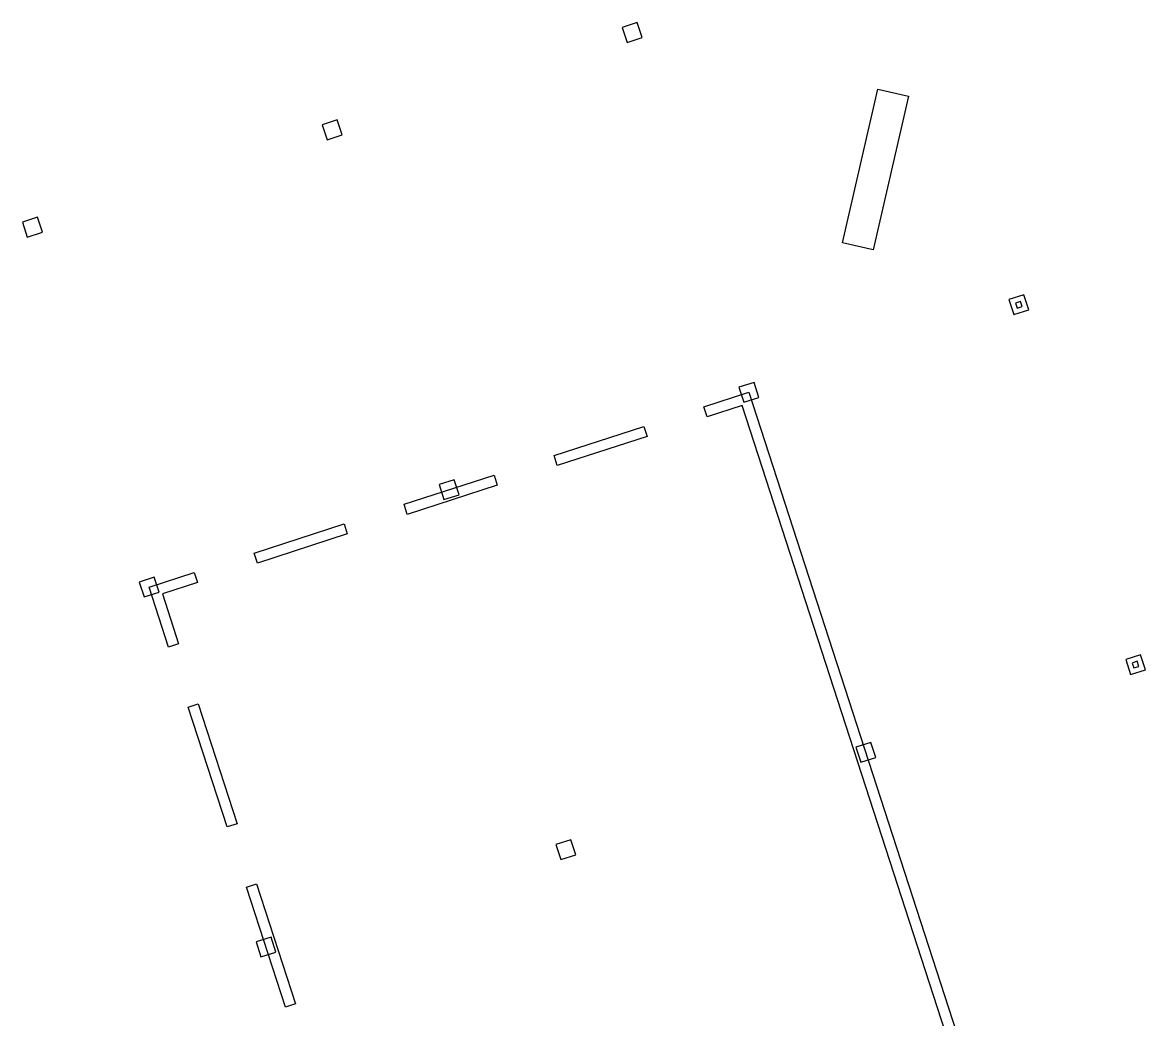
# Model space of a CAD drawing. Extents: x -42864 to 135053, y -26898 to 95700.
# Drawn here: x -8035 to 2652, y 14173 to 23658 of the extents above; entities that cross this region are included whole.
import ezdxf

# ---------------------------------------------------------------- set-up
doc = ezdxf.new("R2010")
doc.units = 0
doc.layers.add('SECTIONCUTEDGES', color=7, linetype='CONTINUOUS')

msp = doc.modelspace()

# ---------------------------------------------------------------- linework, layer by layer
at = {"layer": 'SECTIONCUTEDGES'}
for p, q in [((-2186, 23658), (-2328, 23612)), ((-2139, 23516), (-2186, 23658)), ((-2328, 23612), (-2282, 23469)), ((-2282, 23469), (-2139, 23516)), ((-232, 21563), (105, 23025)), ((-232, 21563), (105, 23025)), ((105, 23025), (397, 22957)), ((105, 23025), (397, 22957)), ((397, 22957), (60, 21496)), ((397, 22957), (60, 21496)), ((-5039, 22732), (-5182, 22686)), ((-5182, 22686), (-5135, 22543)), ((-4993, 22589), (-5039, 22732)), ((-5135, 22543), (-4993, 22589)), ((-7892, 21806), (-8035, 21760)), ((-7846, 21663), (-7892, 21806)), ((-8035, 21760), (-7989, 21617)), ((-7989, 21617), (-7846, 21663)), ((60, 21496), (-232, 21563)), ((60, 21496), (-232, 21563)), ((1494, 21068), (1351, 21022)), ((1494, 21068), (1351, 21022)), ((1540, 20925), (1494, 21068)), ((1540, 20925), (1494, 21068)), ((1351, 21022), (1398, 20879)), ((1351, 21022), (1398, 20879)), ((1462, 21005), (1414, 20989)), ((1462, 21005), (1414, 20989)), ((1414, 20989), (1430, 20942)), ((1414, 20989), (1430, 20942)), ((1430, 20942), (1477, 20957)), ((1430, 20942), (1477, 20957)), ((1477, 20957), (1462, 21005)), ((1477, 20957), (1462, 21005)), ((1398, 20879), (1540, 20925)), ((1398, 20879), (1540, 20925)), ((-1074, 20234), (-1217, 20188)), ((-1028, 20092), (-1074, 20234)), ((-1550, 20001), (-1122, 20140)), ((-1550, 20001), (-1122, 20140)), ((-1217, 20188), (-1170, 20045)), ((-1170, 20045), (-1028, 20092)), ((-1122, 20140), (1101, 13291)), ((-1122, 20140), (1101, 13291)), ((-1519, 19906), (-1550, 20001)), ((-1519, 19906), (-1550, 20001)), ((-1187, 20014), (-1519, 19906)), ((-1187, 20014), (-1519, 19906)), ((1006, 13261), (-1187, 20014)), ((1006, 13261), (-1187, 20014)), ((-2977, 19538), (-2121, 19816)), ((-2977, 19538), (-2121, 19816)), ((-2121, 19816), (-2090, 19720)), ((-2121, 19816), (-2090, 19720)), ((-2090, 19720), (-2946, 19443)), ((-2090, 19720), (-2946, 19443)), ((-2946, 19443), (-2977, 19538)), ((-2946, 19443), (-2977, 19538)), ((-4404, 19075), (-3548, 19352)), ((-4404, 19075), (-3548, 19352)), ((-3548, 19352), (-3517, 19257)), ((-3548, 19352), (-3517, 19257)), ((-3517, 19257), (-4373, 18979)), ((-3517, 19257), (-4373, 18979)), ((-3928, 19308), (-4070, 19262)), ((-4070, 19262), (-4024, 19119)), ((-3881, 19165), (-3928, 19308)), ((-4024, 19119), (-3881, 19165)), ((-4373, 18979), (-4404, 19075)), ((-4373, 18979), (-4404, 19075)), ((-5830, 18611), (-4974, 18889)), ((-5830, 18611), (-4974, 18889)), ((-4974, 18889), (-4944, 18794)), ((-4974, 18889), (-4944, 18794)), ((-4944, 18794), (-5800, 18516)), ((-4944, 18794), (-5800, 18516)), ((-5800, 18516), (-5830, 18611)), ((-5800, 18516), (-5830, 18611)), ((-6781, 18382), (-6924, 18335)), ((-6829, 18287), (-6401, 18426)), ((-6829, 18287), (-6401, 18426)), ((-6735, 18239), (-6781, 18382)), ((-6401, 18426), (-6370, 18331)), ((-6401, 18426), (-6370, 18331)), ((-6924, 18335), (-6877, 18193)), ((-6644, 17717), (-6829, 18287)), ((-6644, 17717), (-6829, 18287)), ((-6370, 18331), (-6703, 18223)), ((-6370, 18331), (-6703, 18223)), ((-6877, 18193), (-6735, 18239)), ((-6703, 18223), (-6549, 17747)), ((-6703, 18223), (-6549, 17747)), ((-6549, 17747), (-6644, 17717)), ((-6549, 17747), (-6644, 17717)), ((2605, 17644), (2463, 17597)), ((2652, 17501), (2605, 17644)), ((2463, 17597), (2509, 17455)), ((2573, 17581), (2526, 17565)), ((2573, 17581), (2526, 17565)), ((2526, 17565), (2541, 17518)), ((2526, 17565), (2541, 17518)), ((2541, 17518), (2589, 17533)), ((2541, 17518), (2589, 17533)), ((2589, 17533), (2573, 17581)), ((2589, 17533), (2573, 17581)), ((2509, 17455), (2652, 17501)), ((-6459, 17146), (-6364, 17177)), ((-6459, 17146), (-6364, 17177)), ((-6088, 16005), (-6459, 17146)), ((-6088, 16005), (-6459, 17146)), ((-6364, 17177), (-5993, 16035)), ((-6364, 17177), (-5993, 16035)), ((37, 16810), (-105, 16764)), ((84, 16667), (37, 16810)), ((-105, 16764), (-59, 16621)), ((-59, 16621), (84, 16667)), ((-5993, 16035), (-6088, 16005)), ((-5993, 16035), (-6088, 16005)), ((-2816, 15884), (-2959, 15838)), ((-2959, 15838), (-2912, 15695)), ((-2770, 15741), (-2816, 15884)), ((-2912, 15695), (-2770, 15741)), ((-5903, 15434), (-5808, 15465)), ((-5903, 15434), (-5808, 15465)), ((-5532, 14292), (-5903, 15434)), ((-5532, 14292), (-5903, 15434)), ((-5808, 15465), (-5437, 14323)), ((-5808, 15465), (-5437, 14323)), ((-5670, 14958), (-5812, 14911)), ((-5812, 14911), (-5766, 14769)), ((-5623, 14815), (-5670, 14958)), ((-5766, 14769), (-5623, 14815)), ((-5437, 14323), (-5532, 14292)), ((-5437, 14323), (-5532, 14292))]:
    msp.add_line(p, q, dxfattribs=at)

doc.saveas('drawing.dxf')
